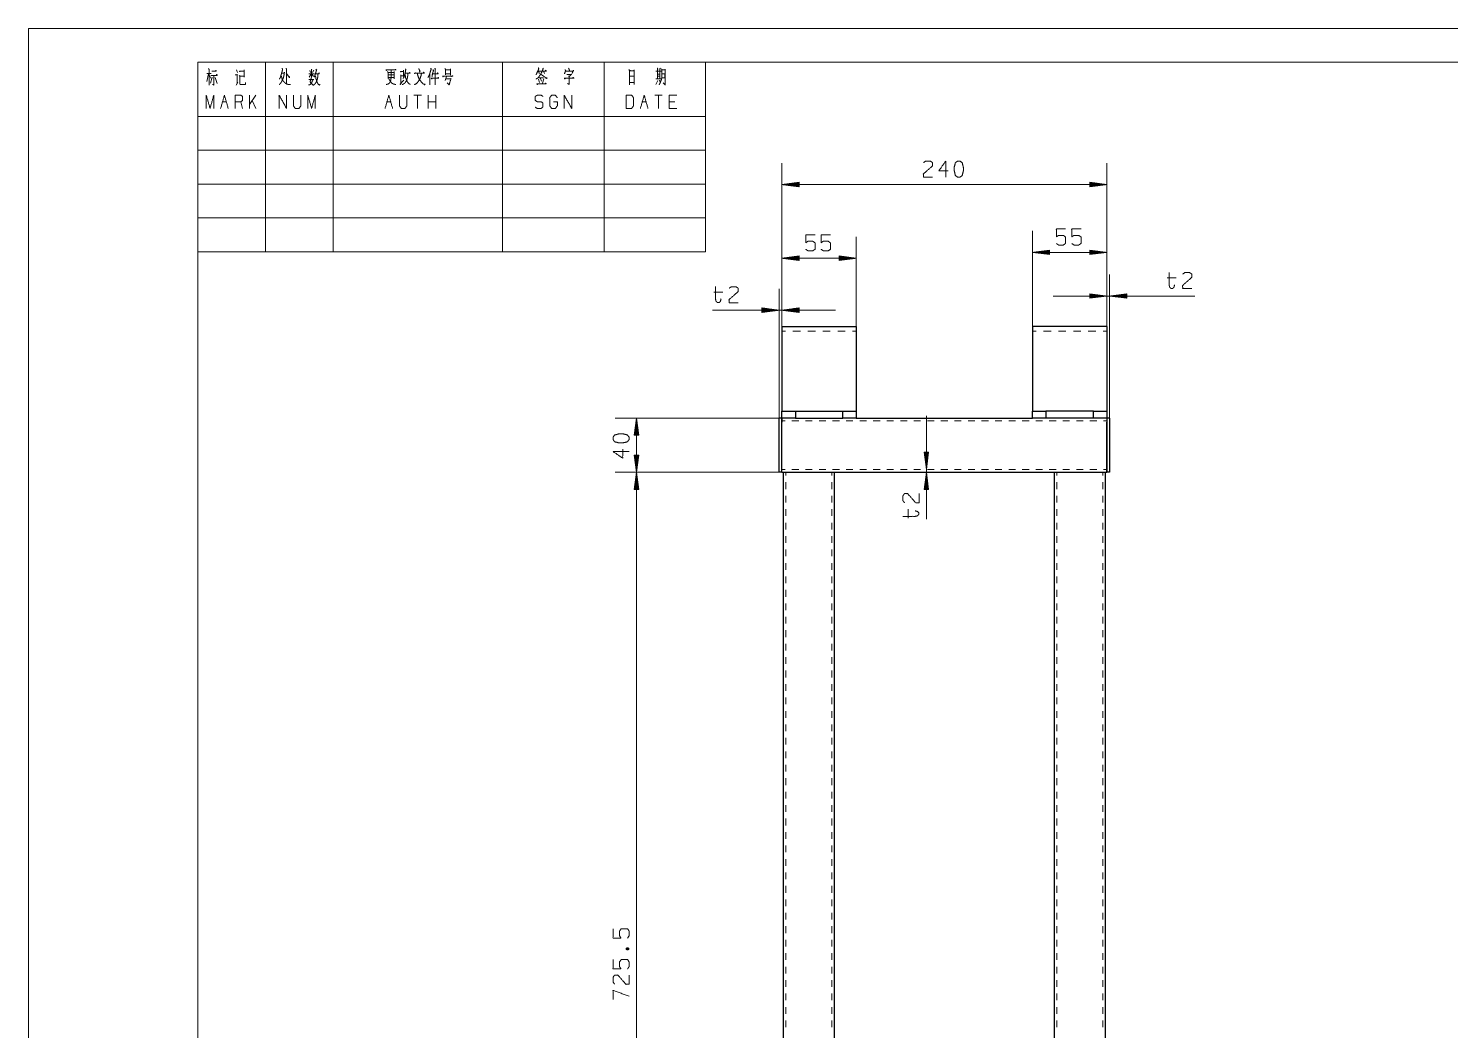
# Model space of a CAD drawing. Header units: millimetres. Extents: x 0 to 420, y 0 to 297.
# Drawn here: x 0 to 210, y 148.9 to 297 of the extents above; entities that cross this region are included whole.
import ezdxf

# ---------------------------------------------------------------- set-up
doc = ezdxf.new("R2010")
doc.units = ezdxf.units.MM
doc.layers.add('101', color=7, linetype='Continuous', true_color=0xffffff)

msp = doc.modelspace()

# ---------------------------------------------------------------- linework, layer by layer
at = {"layer": '101', "color": 133, "linetype": 'Continuous', "lineweight": 18}
for p, q in [((420, 297), (0, 297)), ((0, 297), (0, 0)), ((25, 292), (100, 292)), ((25, 292), (25, 5)), ((25, 292), (100, 292)), ((25, 292), (100, 292)), ((415, 292), (25, 292)), ((25, 292), (25, 264)), ((35, 292), (35, 264)), ((45, 292), (45, 264)), ((70, 292), (70, 264)), ((85, 292), (85, 264)), ((100, 292), (100, 264)), ((25, 284), (100, 284)), ((25, 279), (100, 279)), ((25, 274), (100, 274)), ((25, 269), (100, 269)), ((25, 264), (100, 264))]:
    msp.add_line(p, q, dxfattribs=at)
at = {"layer": '101', "color": 72, "linetype": 'Continuous', "lineweight": 18}
for p, q in [((26.57, 290.3), (26.35, 289.18)), ((26.36, 290.36), (26.98, 290.36)), ((26.69, 290.14), (26.91, 289.66)), ((30.74, 290.88), (30.87, 290.49)), ((31.13, 290.07), (31.22, 289.97)), ((37.42, 290.41), (37.77, 290.41)), ((41.69, 290.2), (41.43, 289.78)), ((41.53, 290.78), (41.66, 290.49)), ((41.88, 290.18), (42.11, 289.91)), ((42.14, 290.82), (41.95, 290.49)), ((53.11, 290.49), (53.99, 290.49)), ((53.11, 290.14), (53.98, 290.14)), ((54.01, 290.63), (54.01, 289.56)), ((55, 290.16), (55, 288.89)), ((55.02, 290.01), (55.35, 290.01)), ((55.4, 290.82), (55.37, 289.89)), ((59.27, 290.28), (59.27, 288.65)), ((61.56, 290.86), (62.32, 290.86)), ((61.56, 290.28), (62.32, 290.28)), ((61.73, 289.91), (61.56, 289.33)), ((62.33, 291.05), (62.33, 290.09)), ((76.04, 290.67), (76.21, 290.34)), ((92.86, 289.95), (93.25, 289.95)), ((93.22, 291.13), (93.33, 290.98)), ((27.11, 289.78), (26.88, 288.91)), ((27.56, 289.76), (27.87, 288.87)), ((30.65, 288.62), (30.93, 289.08)), ((41.4, 289.47), (42.16, 289.47)), ((53.1, 289.76), (53.98, 289.76)), ((61.6, 289.56), (62.33, 289.56)), ((75.31, 289.52), (75.48, 289.02)), ((75.35, 289.72), (76.07, 289.72)), ((75.6, 289.62), (75.76, 289.2)), ((76.13, 289.56), (75.92, 288.89)), ((92.92, 289.33), (92.65, 288.71)), ((93.18, 289.37), (93.28, 289.04)), ((93.75, 288.94), (94, 288.69)), ((28.66, 286.17), (29.22, 286.17)), ((31.62, 285.18), (31.34, 286.17)), ((33.59, 287.14), (32.63, 285.78)), ((32.63, 285.18), (32.63, 287.14)), ((33.59, 285.18), (33.04, 286.36)), ((52.94, 286.17), (53.49, 286.17)), ((58.02, 287.14), (56.9, 287.14)), ((57.46, 287.14), (57.46, 285.18)), ((59.02, 285.18), (59.02, 287.14)), ((60.14, 286.17), (59.02, 286.17)), ((60.14, 285.18), (60.14, 287.14)), ((90.65, 286.17), (91.2, 286.17)), ((93.6, 287.14), (92.49, 287.14)), ((93.05, 287.14), (93.05, 285.18)), ((95.45, 286.17), (94.61, 286.17)), ((168.17, 260.13), (169.5, 260.13)), ((101.19, 258.04), (102.52, 258.04)), ((129.93, 224.65), (129.93, 225.98)), ((88.25, 160.95), (88.68, 161.1))]:
    msp.add_line(p, q, dxfattribs=at)
at = {"layer": '101', "color": 22, "linetype": 'Continuous', "lineweight": 18}
for p, q in [((111.25, 232.04), (111.25, 277.11)), ((159.25, 231.44), (159.25, 277.11)), ((113.79, 274.27), (111.25, 273.93)), ((111.25, 273.93), (113.79, 273.6)), ((111.25, 273.93), (159.25, 273.93)), ((113.79, 273.96), (111.44, 273.96)), ((113.79, 273.91), (111.44, 273.91)), ((113.79, 274.01), (111.83, 274.01)), ((113.79, 273.85), (111.83, 273.85)), ((113.79, 274.06), (112.21, 274.06)), ((113.79, 273.8), (112.21, 273.8)), ((113.79, 274.11), (112.6, 274.11)), ((113.79, 273.75), (112.6, 273.75)), ((113.79, 274.16), (112.98, 274.16)), ((113.79, 273.7), (112.98, 273.7)), ((113.79, 274.21), (113.37, 274.21)), ((113.79, 273.65), (113.37, 273.65)), ((113.79, 274.26), (113.76, 274.26)), ((113.79, 274.26), (113.76, 274.26)), ((113.79, 273.6), (113.76, 273.6)), ((113.79, 273.6), (113.76, 273.6)), ((113.79, 273.6), (113.79, 274.27)), ((156.71, 274.27), (156.71, 273.6)), ((159.25, 273.93), (156.71, 274.27)), ((156.71, 274.26), (156.74, 274.26)), ((156.71, 274.26), (156.74, 274.26)), ((156.71, 274.21), (157.12, 274.21)), ((156.71, 274.16), (157.51, 274.16)), ((156.71, 274.11), (157.9, 274.11)), ((156.71, 274.06), (158.28, 274.06)), ((156.71, 274.01), (158.67, 274.01)), ((156.71, 273.96), (159.05, 273.96)), ((156.71, 273.6), (159.25, 273.93)), ((156.71, 273.91), (159.05, 273.91)), ((156.71, 273.85), (158.67, 273.85)), ((156.71, 273.8), (158.28, 273.8)), ((156.71, 273.75), (157.9, 273.75)), ((156.71, 273.7), (157.51, 273.7)), ((156.71, 273.65), (157.12, 273.65)), ((156.71, 273.6), (156.74, 273.6)), ((156.71, 273.6), (156.74, 273.6)), ((148.25, 252.97), (148.25, 267.09)), ((159.25, 252.97), (159.25, 267.09)), ((111.25, 252.97), (111.25, 266.23)), ((122.25, 252.97), (122.25, 266.23)), ((113.79, 263.39), (111.25, 263.05)), ((111.25, 263.05), (122.25, 263.05)), ((111.25, 263.05), (113.79, 262.72)), ((113.79, 263.08), (111.44, 263.08)), ((113.79, 263.03), (111.44, 263.03)), ((113.79, 263.13), (111.83, 263.13)), ((113.79, 262.98), (111.83, 262.98)), ((113.79, 263.18), (112.21, 263.18)), ((113.79, 262.92), (112.21, 262.92)), ((113.79, 263.23), (112.6, 263.23)), ((113.79, 262.87), (112.6, 262.87)), ((113.79, 263.28), (112.98, 263.28)), ((113.79, 262.82), (112.98, 262.82)), ((113.79, 263.33), (113.37, 263.33)), ((113.79, 262.77), (113.37, 262.77)), ((113.79, 263.38), (113.76, 263.38)), ((113.79, 263.38), (113.76, 263.38)), ((113.79, 262.72), (113.76, 262.72)), ((113.79, 262.72), (113.76, 262.72)), ((113.79, 262.72), (113.79, 263.39)), ((119.71, 263.39), (119.71, 262.72)), ((122.25, 263.05), (119.71, 263.39)), ((119.71, 263.38), (119.74, 263.38)), ((119.71, 263.38), (119.74, 263.38)), ((119.71, 263.33), (120.12, 263.33)), ((119.71, 263.28), (120.51, 263.28)), ((119.71, 263.23), (120.9, 263.23)), ((119.71, 263.18), (121.28, 263.18)), ((119.71, 263.13), (121.67, 263.13)), ((119.71, 263.08), (122.05, 263.08)), ((119.71, 262.72), (122.25, 263.05)), ((119.71, 263.03), (122.05, 263.03)), ((119.71, 262.98), (121.67, 262.98)), ((119.71, 262.92), (121.28, 262.92)), ((119.71, 262.87), (120.9, 262.87)), ((119.71, 262.82), (120.51, 262.82)), ((119.71, 262.77), (120.12, 262.77)), ((119.71, 262.72), (119.74, 262.72)), ((119.71, 262.72), (119.74, 262.72)), ((150.79, 264.25), (148.25, 263.91)), ((159.25, 263.91), (148.25, 263.91)), ((148.25, 263.91), (150.79, 263.58)), ((150.79, 263.94), (148.44, 263.94)), ((150.79, 263.89), (148.44, 263.89)), ((150.79, 263.99), (148.83, 263.99)), ((150.79, 263.84), (148.83, 263.84)), ((150.79, 264.04), (149.21, 264.04)), ((150.79, 263.78), (149.21, 263.78)), ((150.79, 264.09), (149.6, 264.09)), ((150.79, 263.73), (149.6, 263.73)), ((150.79, 264.14), (149.98, 264.14)), ((150.79, 263.68), (149.98, 263.68)), ((150.79, 264.19), (150.37, 264.19)), ((150.79, 263.63), (150.37, 263.63)), ((150.79, 264.24), (150.76, 264.24)), ((150.79, 264.24), (150.76, 264.24)), ((150.79, 263.58), (150.76, 263.58)), ((150.79, 263.58), (150.76, 263.58)), ((150.79, 263.58), (150.79, 264.25)), ((159.25, 263.91), (156.71, 264.25)), ((156.71, 264.25), (156.71, 263.58)), ((156.71, 264.24), (156.74, 264.24)), ((156.71, 264.24), (156.74, 264.24)), ((156.71, 264.19), (157.12, 264.19)), ((156.71, 264.14), (157.51, 264.14)), ((156.71, 264.09), (157.9, 264.09)), ((156.71, 264.04), (158.28, 264.04)), ((156.71, 263.99), (158.67, 263.99)), ((156.71, 263.94), (159.05, 263.94)), ((156.71, 263.58), (159.25, 263.91)), ((156.71, 263.89), (159.05, 263.89)), ((156.71, 263.84), (158.67, 263.84)), ((156.71, 263.78), (158.28, 263.78)), ((156.71, 263.73), (157.9, 263.73)), ((156.71, 263.68), (157.51, 263.68)), ((156.71, 263.63), (157.12, 263.63)), ((156.71, 263.58), (156.74, 263.58)), ((156.71, 263.58), (156.74, 263.58)), ((159.25, 239.44), (159.25, 260.64)), ((159.65, 239.44), (159.65, 260.64)), ((110.85, 239.44), (110.85, 258.55)), ((111.25, 249.02), (111.25, 258.55)), ((151.31, 257.47), (172.23, 257.47)), ((159.25, 257.47), (156.71, 257.8)), ((156.71, 257.8), (156.74, 257.8)), ((156.71, 257.8), (156.71, 257.13)), ((156.71, 257.8), (156.74, 257.8)), ((156.71, 257.75), (157.12, 257.75)), ((156.71, 257.69), (157.51, 257.69)), ((156.71, 257.64), (157.9, 257.64)), ((156.71, 257.59), (158.28, 257.59)), ((156.71, 257.54), (158.67, 257.54)), ((156.71, 257.49), (159.05, 257.49)), ((156.71, 257.13), (159.25, 257.47)), ((156.71, 257.44), (159.05, 257.44)), ((156.71, 257.39), (158.67, 257.39)), ((156.71, 257.34), (158.28, 257.34)), ((156.71, 257.29), (157.9, 257.29)), ((156.71, 257.24), (157.51, 257.24)), ((156.71, 257.19), (157.12, 257.19)), ((156.71, 257.14), (156.74, 257.14)), ((156.71, 257.14), (156.74, 257.14)), ((162.19, 257.8), (159.65, 257.47)), ((159.65, 257.47), (162.19, 257.13)), ((162.19, 257.49), (159.84, 257.49)), ((162.19, 257.44), (159.84, 257.44)), ((162.19, 257.54), (160.23, 257.54)), ((162.19, 257.39), (160.23, 257.39)), ((162.19, 257.59), (160.61, 257.59)), ((162.19, 257.34), (160.61, 257.34)), ((162.19, 257.64), (161, 257.64)), ((162.19, 257.29), (161, 257.29)), ((162.19, 257.69), (161.38, 257.69)), ((162.19, 257.24), (161.38, 257.24)), ((162.19, 257.75), (161.77, 257.75)), ((162.19, 257.19), (161.77, 257.19)), ((162.19, 257.8), (162.16, 257.8)), ((162.19, 257.8), (162.16, 257.8)), ((162.19, 257.14), (162.16, 257.14)), ((162.19, 257.14), (162.16, 257.14)), ((162.19, 257.13), (162.19, 257.8)), ((119.18, 255.37), (101.02, 255.37)), ((108.31, 255.71), (108.31, 255.04)), ((110.85, 255.37), (108.31, 255.71)), ((108.31, 255.7), (108.34, 255.7)), ((108.31, 255.7), (108.34, 255.7)), ((108.31, 255.65), (108.72, 255.65)), ((108.31, 255.6), (109.11, 255.6)), ((108.31, 255.55), (109.5, 255.55)), ((108.31, 255.5), (109.88, 255.5)), ((108.31, 255.45), (110.27, 255.45)), ((108.31, 255.4), (110.65, 255.4)), ((108.31, 255.04), (110.85, 255.37)), ((108.31, 255.35), (110.65, 255.35)), ((108.31, 255.3), (110.27, 255.3)), ((108.31, 255.25), (109.88, 255.25)), ((108.31, 255.19), (109.5, 255.19)), ((108.31, 255.14), (109.11, 255.14)), ((108.31, 255.09), (108.72, 255.09)), ((108.31, 255.04), (108.34, 255.04)), ((108.31, 255.04), (108.34, 255.04)), ((113.79, 255.71), (111.25, 255.37)), ((111.25, 255.37), (113.79, 255.04)), ((113.79, 255.4), (111.44, 255.4)), ((113.79, 255.35), (111.44, 255.35)), ((113.79, 255.45), (111.83, 255.45)), ((113.79, 255.3), (111.83, 255.3)), ((113.79, 255.5), (112.21, 255.5)), ((113.79, 255.25), (112.21, 255.25)), ((113.79, 255.55), (112.6, 255.55)), ((113.79, 255.19), (112.6, 255.19)), ((113.79, 255.6), (112.98, 255.6)), ((113.79, 255.14), (112.98, 255.14)), ((113.79, 255.65), (113.37, 255.65)), ((113.79, 255.09), (113.37, 255.09)), ((113.79, 255.7), (113.76, 255.7)), ((113.79, 255.7), (113.76, 255.7)), ((113.79, 255.04), (113.76, 255.04)), ((113.79, 255.04), (113.76, 255.04)), ((113.79, 255.04), (113.79, 255.71)), ((110.85, 239.44), (86.62, 239.44)), ((89.79, 239.44), (89.46, 236.9)), ((89.79, 231.44), (89.79, 239.44)), ((90.13, 236.9), (89.79, 239.44)), ((132.6, 224.48), (132.6, 239.78)), ((89.51, 236.9), (89.51, 237.32)), ((89.56, 236.9), (89.56, 237.7)), ((89.62, 236.9), (89.62, 238.09)), ((89.67, 236.9), (89.67, 238.47)), ((89.72, 236.9), (89.72, 238.86)), ((89.77, 236.9), (89.77, 239.25)), ((89.82, 236.9), (89.82, 239.25)), ((89.87, 236.9), (89.87, 238.86)), ((89.92, 236.9), (89.92, 238.47)), ((89.97, 236.9), (89.97, 238.09)), ((90.02, 236.9), (90.02, 237.7)), ((90.07, 236.9), (90.07, 237.32)), ((89.46, 236.9), (89.46, 236.93)), ((89.46, 236.9), (89.46, 236.93)), ((89.46, 236.9), (90.13, 236.9)), ((90.12, 236.9), (90.12, 236.93)), ((90.12, 236.9), (90.12, 236.93)), ((89.46, 233.98), (89.79, 231.44)), ((90.13, 233.98), (89.46, 233.98)), ((89.46, 233.98), (89.46, 233.95)), ((89.46, 233.98), (89.46, 233.95)), ((89.51, 233.98), (89.51, 233.56)), ((89.56, 233.98), (89.56, 233.17)), ((89.62, 233.98), (89.62, 232.79)), ((89.67, 233.98), (89.67, 232.4)), ((89.72, 233.98), (89.72, 232.02)), ((89.77, 233.98), (89.77, 231.63)), ((89.79, 231.44), (90.13, 233.98)), ((89.82, 233.98), (89.82, 231.63)), ((89.87, 233.98), (89.87, 232.02)), ((89.92, 233.98), (89.92, 232.4)), ((89.97, 233.98), (89.97, 232.79)), ((90.02, 233.98), (90.02, 233.17)), ((90.07, 233.98), (90.07, 233.56)), ((90.12, 233.98), (90.12, 233.95)), ((90.12, 233.98), (90.12, 233.95)), ((132.27, 234.38), (132.27, 234.35)), ((132.27, 234.38), (132.6, 231.84)), ((132.93, 234.38), (132.27, 234.38)), ((132.27, 234.38), (132.27, 234.35)), ((132.32, 234.38), (132.32, 233.96)), ((132.37, 234.38), (132.37, 233.57)), ((132.42, 234.38), (132.42, 233.19)), ((132.47, 234.38), (132.47, 232.8)), ((132.52, 234.38), (132.52, 232.42)), ((132.57, 234.38), (132.57, 232.03)), ((132.6, 231.84), (132.93, 234.38)), ((132.62, 234.38), (132.62, 232.03)), ((132.68, 234.38), (132.68, 232.42)), ((132.73, 234.38), (132.73, 232.8)), ((132.78, 234.38), (132.78, 233.19)), ((132.83, 234.38), (132.83, 233.57)), ((132.88, 234.38), (132.88, 233.96)), ((132.93, 234.38), (132.93, 234.35)), ((132.93, 234.38), (132.93, 234.35)), ((111.85, 231.44), (86.62, 231.44)), ((110.85, 231.44), (86.62, 231.44)), ((89.79, 231.44), (89.46, 228.9)), ((89.77, 228.9), (89.77, 231.25)), ((90.13, 228.9), (89.79, 231.44)), ((89.79, 86.34), (89.79, 231.44)), ((89.82, 228.9), (89.82, 231.25)), ((132.6, 231.44), (132.27, 228.9)), ((132.57, 228.9), (132.57, 231.25)), ((132.93, 228.9), (132.6, 231.44)), ((132.62, 228.9), (132.62, 231.25)), ((89.46, 228.9), (89.46, 228.93)), ((89.46, 228.9), (89.46, 228.93)), ((89.51, 228.9), (89.51, 229.32)), ((89.56, 228.9), (89.56, 229.7)), ((89.62, 228.9), (89.62, 230.09)), ((89.67, 228.9), (89.67, 230.47)), ((89.72, 228.9), (89.72, 230.86)), ((89.87, 228.9), (89.87, 230.86)), ((89.92, 228.9), (89.92, 230.47)), ((89.97, 228.9), (89.97, 230.09)), ((90.02, 228.9), (90.02, 229.7)), ((90.07, 228.9), (90.07, 229.32)), ((90.12, 228.9), (90.12, 228.93)), ((90.12, 228.9), (90.12, 228.93)), ((132.27, 228.9), (132.27, 228.93)), ((132.27, 228.9), (132.27, 228.93)), ((132.32, 228.9), (132.32, 229.32)), ((132.37, 228.9), (132.37, 229.7)), ((132.42, 228.9), (132.42, 230.09)), ((132.47, 228.9), (132.47, 230.47)), ((132.52, 228.9), (132.52, 230.86)), ((132.68, 228.9), (132.68, 230.86)), ((132.73, 228.9), (132.73, 230.47)), ((132.78, 228.9), (132.78, 230.09)), ((132.83, 228.9), (132.83, 229.7)), ((132.88, 228.9), (132.88, 229.32)), ((132.93, 228.9), (132.93, 228.93)), ((132.93, 228.9), (132.93, 228.93)), ((89.46, 228.9), (90.13, 228.9)), ((132.27, 228.9), (132.93, 228.9))]:
    msp.add_line(p, q, dxfattribs=at)
at = {"layer": '101', "color": 92, "linetype": 'Continuous', "lineweight": 25}
for p, q in [((111.25, 252.97), (122.25, 252.97)), ((111.25, 252.97), (111.25, 250.44)), ((122.25, 252.97), (122.25, 250.44)), ((159.25, 252.97), (148.25, 252.97)), ((148.25, 252.97), (148.25, 250.44)), ((159.25, 252.97), (159.25, 250.44)), ((111.25, 249.02), (111.25, 241.44)), ((122.25, 249.02), (122.25, 241.44)), ((148.25, 249.02), (148.25, 241.44)), ((159.25, 249.02), (159.25, 241.44)), ((111.25, 240.44), (113.25, 240.44)), ((111.25, 239.44), (111.25, 240.44)), ((113.25, 239.44), (111.25, 239.44)), ((113.25, 240.44), (113.25, 239.44)), ((113.25, 240.44), (120.25, 240.44)), ((113.25, 239.44), (120.25, 239.44)), ((120.25, 240.44), (122.25, 240.44)), ((120.25, 239.44), (120.25, 240.44)), ((122.25, 239.44), (120.25, 239.44)), ((122.25, 240.44), (122.25, 239.44)), ((122.25, 239.44), (148.25, 239.44)), ((148.25, 239.44), (148.25, 240.44)), ((148.25, 240.44), (150.25, 240.44)), ((150.25, 239.44), (148.25, 239.44)), ((157.25, 240.44), (150.25, 240.44)), ((150.25, 240.44), (150.25, 239.44)), ((157.25, 239.44), (150.25, 239.44)), ((157.25, 240.44), (159.25, 240.44)), ((157.25, 239.44), (157.25, 240.44)), ((159.25, 239.44), (157.25, 239.44)), ((159.25, 240.44), (159.25, 239.44)), ((111.25, 232.04), (111.25, 238.84)), ((159.25, 232.04), (159.25, 238.84)), ((111.25, 231.44), (113.55, 231.44)), ((111.45, 231.44), (111.45, 86.34)), ((116.94, 231.44), (153.55, 231.44)), ((119.05, 86.34), (119.05, 231.44)), ((151.45, 231.44), (151.45, 86.34)), ((156.94, 231.44), (159.25, 231.44)), ((159.05, 86.34), (159.05, 231.44))]:
    msp.add_line(p, q, dxfattribs=at)
at = {"layer": '101', "color": 53, "linetype": 'Continuous', "lineweight": 18}
for p, q in [((111.25, 252.27), (111.8, 252.27)), ((112.9, 252.27), (114, 252.27)), ((115.1, 252.27), (116.2, 252.27)), ((117.3, 252.27), (118.4, 252.27)), ((119.5, 252.27), (120.6, 252.27)), ((121.7, 252.27), (122.25, 252.27)), ((148.8, 252.27), (148.25, 252.27)), ((151, 252.27), (149.9, 252.27)), ((153.2, 252.27), (152.1, 252.27)), ((155.4, 252.27), (154.3, 252.27)), ((157.6, 252.27), (156.5, 252.27)), ((159.25, 252.27), (158.7, 252.27)), ((111.25, 239.04), (111.75, 239.04)), ((112.75, 239.04), (113.75, 239.04)), ((114.75, 239.04), (115.75, 239.04)), ((116.75, 239.04), (117.75, 239.04)), ((118.75, 239.04), (119.75, 239.04)), ((120.75, 239.04), (121.75, 239.04)), ((122.75, 239.04), (123.75, 239.04)), ((124.75, 239.04), (125.75, 239.04)), ((126.75, 239.04), (127.75, 239.04)), ((128.75, 239.04), (129.75, 239.04)), ((130.75, 239.04), (131.75, 239.04)), ((132.75, 239.04), (133.75, 239.04)), ((134.75, 239.04), (135.75, 239.04)), ((136.75, 239.04), (137.75, 239.04)), ((138.75, 239.04), (139.75, 239.04)), ((140.75, 239.04), (141.75, 239.04)), ((142.75, 239.04), (143.75, 239.04)), ((144.75, 239.04), (145.75, 239.04)), ((146.75, 239.04), (147.75, 239.04)), ((148.75, 239.04), (149.75, 239.04)), ((150.75, 239.04), (151.75, 239.04)), ((152.75, 239.04), (153.75, 239.04)), ((154.75, 239.04), (155.75, 239.04)), ((156.75, 239.04), (157.75, 239.04)), ((158.75, 239.04), (159.25, 239.04)), ((111.25, 231.84), (111.75, 231.84)), ((111.85, 231.44), (111.85, 230.94)), ((112.75, 231.84), (113.75, 231.84)), ((114.75, 231.84), (115.75, 231.84)), ((116.75, 231.84), (117.75, 231.84)), ((118.65, 230.94), (118.65, 231.44)), ((118.75, 231.84), (119.75, 231.84)), ((120.75, 231.84), (121.75, 231.84)), ((122.75, 231.84), (123.75, 231.84)), ((124.75, 231.84), (125.75, 231.84)), ((126.75, 231.84), (127.75, 231.84)), ((128.75, 231.84), (129.75, 231.84)), ((130.75, 231.84), (131.75, 231.84)), ((132.75, 231.84), (133.75, 231.84)), ((134.75, 231.84), (135.75, 231.84)), ((136.75, 231.84), (137.75, 231.84)), ((138.75, 231.84), (139.75, 231.84)), ((140.75, 231.84), (141.75, 231.84)), ((142.75, 231.84), (143.75, 231.84)), ((144.75, 231.84), (145.75, 231.84)), ((146.75, 231.84), (147.75, 231.84)), ((148.75, 231.84), (149.75, 231.84)), ((150.75, 231.84), (151.75, 231.84)), ((151.85, 231.44), (151.85, 230.94)), ((152.75, 231.84), (153.75, 231.84)), ((154.75, 231.84), (155.75, 231.84)), ((156.75, 231.84), (157.75, 231.84)), ((158.65, 230.94), (158.65, 231.44)), ((158.75, 231.84), (159.25, 231.84)), ((111.85, 229.95), (111.85, 228.95)), ((118.65, 228.95), (118.65, 229.95)), ((151.85, 229.95), (151.85, 228.95)), ((158.65, 228.95), (158.65, 229.95)), ((111.85, 227.96), (111.85, 226.97)), ((118.65, 226.97), (118.65, 227.96)), ((151.85, 227.96), (151.85, 226.97)), ((158.65, 226.97), (158.65, 227.96)), ((111.85, 225.97), (111.85, 224.98)), ((118.65, 224.98), (118.65, 225.97)), ((151.85, 225.97), (151.85, 224.98)), ((158.65, 224.98), (158.65, 225.97)), ((111.85, 223.98), (111.85, 222.99)), ((118.65, 222.99), (118.65, 223.98)), ((151.85, 223.98), (151.85, 222.99)), ((158.65, 222.99), (158.65, 223.98)), ((111.85, 222), (111.85, 221)), ((118.65, 221), (118.65, 222)), ((151.85, 222), (151.85, 221)), ((158.65, 221), (158.65, 222)), ((111.85, 220.01), (111.85, 219.02)), ((118.65, 219.02), (118.65, 220.01)), ((151.85, 220.01), (151.85, 219.02)), ((158.65, 219.02), (158.65, 220.01)), ((111.85, 218.02), (111.85, 217.03)), ((118.65, 217.03), (118.65, 218.02)), ((151.85, 218.02), (151.85, 217.03)), ((158.65, 217.03), (158.65, 218.02)), ((111.85, 216.03), (111.85, 215.04)), ((118.65, 215.04), (118.65, 216.03)), ((151.85, 216.03), (151.85, 215.04)), ((158.65, 215.04), (158.65, 216.03)), ((111.85, 214.05), (111.85, 213.05)), ((118.65, 213.05), (118.65, 214.05)), ((151.85, 214.05), (151.85, 213.05)), ((158.65, 213.05), (158.65, 214.05)), ((111.85, 212.06), (111.85, 211.06)), ((111.85, 210.07), (111.85, 209.08)), ((118.65, 211.06), (118.65, 212.06)), ((118.65, 209.08), (118.65, 210.07)), ((151.85, 212.06), (151.85, 211.06)), ((151.85, 210.07), (151.85, 209.08)), ((158.65, 211.06), (158.65, 212.06)), ((158.65, 209.08), (158.65, 210.07)), ((111.85, 208.08), (111.85, 207.09)), ((118.65, 207.09), (118.65, 208.08)), ((151.85, 208.08), (151.85, 207.09)), ((158.65, 207.09), (158.65, 208.08)), ((111.85, 206.1), (111.85, 205.1)), ((118.65, 205.1), (118.65, 206.1)), ((151.85, 206.1), (151.85, 205.1)), ((158.65, 205.1), (158.65, 206.1)), ((111.85, 204.11), (111.85, 203.11)), ((118.65, 203.11), (118.65, 204.11)), ((151.85, 204.11), (151.85, 203.11)), ((158.65, 203.11), (158.65, 204.11)), ((111.85, 202.12), (111.85, 201.13)), ((118.65, 201.13), (118.65, 202.12)), ((151.85, 202.12), (151.85, 201.13)), ((158.65, 201.13), (158.65, 202.12)), ((111.85, 200.13), (111.85, 199.14)), ((118.65, 199.14), (118.65, 200.13)), ((151.85, 200.13), (151.85, 199.14)), ((158.65, 199.14), (158.65, 200.13)), ((111.85, 198.14), (111.85, 197.15)), ((118.65, 197.15), (118.65, 198.14)), ((151.85, 198.14), (151.85, 197.15)), ((158.65, 197.15), (158.65, 198.14)), ((111.85, 196.16), (111.85, 195.16)), ((118.65, 195.16), (118.65, 196.16)), ((151.85, 196.16), (151.85, 195.16)), ((158.65, 195.16), (158.65, 196.16)), ((111.85, 194.17), (111.85, 193.18)), ((118.65, 193.18), (118.65, 194.17)), ((151.85, 194.17), (151.85, 193.18)), ((158.65, 193.18), (158.65, 194.17)), ((111.85, 192.18), (111.85, 191.19)), ((118.65, 191.19), (118.65, 192.18)), ((151.85, 192.18), (151.85, 191.19)), ((158.65, 191.19), (158.65, 192.18)), ((111.85, 190.19), (111.85, 189.2)), ((118.65, 189.2), (118.65, 190.19)), ((151.85, 190.19), (151.85, 189.2)), ((158.65, 189.2), (158.65, 190.19)), ((111.85, 188.21), (111.85, 187.21)), ((118.65, 187.21), (118.65, 188.21)), ((151.85, 188.21), (151.85, 187.21)), ((158.65, 187.21), (158.65, 188.21)), ((111.85, 186.22), (111.85, 185.22)), ((118.65, 185.22), (118.65, 186.22)), ((151.85, 186.22), (151.85, 185.22)), ((158.65, 185.22), (158.65, 186.22)), ((111.85, 184.23), (111.85, 183.24)), ((118.65, 183.24), (118.65, 184.23)), ((151.85, 184.23), (151.85, 183.24)), ((158.65, 183.24), (158.65, 184.23)), ((111.85, 182.24), (111.85, 181.25)), ((118.65, 181.25), (118.65, 182.24)), ((151.85, 182.24), (151.85, 181.25)), ((158.65, 181.25), (158.65, 182.24)), ((111.85, 180.26), (111.85, 179.26)), ((118.65, 179.26), (118.65, 180.26)), ((151.85, 180.26), (151.85, 179.26)), ((158.65, 179.26), (158.65, 180.26)), ((111.85, 178.27), (111.85, 177.27)), ((118.65, 177.27), (118.65, 178.27)), ((151.85, 178.27), (151.85, 177.27)), ((158.65, 177.27), (158.65, 178.27)), ((111.85, 176.28), (111.85, 175.29)), ((118.65, 175.29), (118.65, 176.28)), ((151.85, 176.28), (151.85, 175.29)), ((158.65, 175.29), (158.65, 176.28)), ((111.85, 174.29), (111.85, 173.3)), ((111.85, 172.3), (111.85, 171.31)), ((118.65, 173.3), (118.65, 174.29)), ((118.65, 171.31), (118.65, 172.3)), ((151.85, 174.29), (151.85, 173.3)), ((151.85, 172.3), (151.85, 171.31)), ((158.65, 173.3), (158.65, 174.29)), ((158.65, 171.31), (158.65, 172.3)), ((111.85, 170.32), (111.85, 169.32)), ((118.65, 169.32), (118.65, 170.32)), ((151.85, 170.32), (151.85, 169.32)), ((158.65, 169.32), (158.65, 170.32)), ((111.85, 168.33), (111.85, 167.34)), ((118.65, 167.34), (118.65, 168.33)), ((151.85, 168.33), (151.85, 167.34)), ((158.65, 167.34), (158.65, 168.33)), ((111.85, 166.34), (111.85, 165.35)), ((118.65, 165.35), (118.65, 166.34)), ((151.85, 166.34), (151.85, 165.35)), ((158.65, 165.35), (158.65, 166.34)), ((111.85, 164.35), (111.85, 163.36)), ((118.65, 163.36), (118.65, 164.35)), ((151.85, 164.35), (151.85, 163.36)), ((158.65, 163.36), (158.65, 164.35)), ((111.85, 162.37), (111.85, 161.37)), ((118.65, 161.37), (118.65, 162.37)), ((151.85, 162.37), (151.85, 161.37)), ((158.65, 161.37), (158.65, 162.37)), ((111.85, 160.38), (111.85, 159.39)), ((118.65, 159.39), (118.65, 160.38)), ((151.85, 160.38), (151.85, 159.39)), ((158.65, 159.39), (158.65, 160.38)), ((111.85, 158.39), (111.85, 157.4)), ((118.65, 157.4), (118.65, 158.39)), ((151.85, 158.39), (151.85, 157.4)), ((158.65, 157.4), (158.65, 158.39)), ((111.85, 156.4), (111.85, 155.41)), ((118.65, 155.41), (118.65, 156.4)), ((151.85, 156.4), (151.85, 155.41)), ((158.65, 155.41), (158.65, 156.4)), ((111.85, 154.42), (111.85, 153.42)), ((118.65, 153.42), (118.65, 154.42)), ((151.85, 154.42), (151.85, 153.42)), ((158.65, 153.42), (158.65, 154.42)), ((111.85, 152.43), (111.85, 151.43)), ((118.65, 151.43), (118.65, 152.43)), ((151.85, 152.43), (151.85, 151.43)), ((158.65, 151.43), (158.65, 152.43)), ((111.85, 150.44), (111.85, 149.45)), ((118.65, 149.45), (118.65, 150.44)), ((151.85, 150.44), (151.85, 149.45)), ((158.65, 149.45), (158.65, 150.44))]:
    msp.add_line(p, q, dxfattribs=at)
at = {"layer": '101', "color": 72, "linetype": 'Continuous', "lineweight": 25}
for p, q in [((111.25, 239.44), (110.85, 239.44)), ((159.65, 239.44), (159.25, 239.44)), ((110.85, 232.04), (110.85, 238.84)), ((111.25, 232.04), (111.25, 238.84)), ((159.25, 238.84), (159.25, 232.04)), ((159.65, 238.84), (159.65, 232.04)), ((111.25, 231.44), (110.85, 231.44)), ((159.65, 231.44), (159.25, 231.44))]:
    msp.add_line(p, q, dxfattribs=at)
at = {"layer": '101', "color": 72, "linetype": 'Continuous', "lineweight": 18}
for points, knots in [([(26.57, 291.07), (26.67, 290.94), (26.67, 288.6)], [0, 0, 0.064393, 1, 1]), ([(26.92, 290.07), (27.87, 290.07), (27.81, 290.24), (27.74, 290.09)], [0, 0, 0.737857, 0.874089, 1, 1]), ([(27.1, 290.69), (27.73, 290.69), (27.68, 290.82), (27.64, 290.74)], [0, 0, 0.736257, 0.890366, 1, 1]), ([(27.36, 290.07), (27.36, 288.65), (27.2, 288.73)], [0, 0, 0.887515, 1, 1]), ([(30.55, 290.14), (30.8, 290.14), (30.8, 290.26), (30.8, 288.81)], [0, 0, 0.136549, 0.204721, 1, 1]), ([(31.28, 290.69), (31.21, 290.63), (31.15, 290.69), (31.88, 290.69), (31.88, 290.88), (31.88, 289.78), (31.88, 289.97), (31.22, 289.97), (31.22, 288.83), (31.24, 288.75), (31.35, 288.71), (32.04, 288.71), (32.04, 289.02)], [0, 0, 0.017819, 0.033666, 0.169515, 0.204099, 0.407776, 0.442364, 0.564628, 0.775991, 0.791603, 0.814658, 0.942357, 1, 1]), ([(37.8, 290.55), (37.71, 289.95), (37.65, 289.76), (37.62, 289.62), (37.53, 289.47), (37.46, 289.31), (37.42, 289.18), (37.31, 289.02), (37.23, 288.89), (37.04, 288.71)], [0, 0, 0.296659, 0.392137, 0.46442, 0.547267, 0.635799, 0.700206, 0.795426, 0.869797, 1, 1]), ([(37.46, 291.13), (37.53, 290.94), (37.46, 290.67), (37.43, 290.53), (37.37, 290.34), (37.31, 290.14), (37.26, 289.95), (37.21, 289.78), (37.14, 289.66), (37.05, 289.52)], [0, 0, 0.116545, 0.278927, 0.365002, 0.478708, 0.603961, 0.717668, 0.817418, 0.901357, 1, 1]), ([(37.31, 290.01), (37.37, 289.87), (37.42, 289.7), (37.45, 289.56), (37.59, 289.27), (37.67, 289.18), (37.87, 288.98), (37.99, 288.87), (38.13, 288.79), (38.34, 288.73), (38.53, 288.73), (38.68, 288.71)], [0, 0, 0.075191, 0.157626, 0.228751, 0.384956, 0.438117, 0.578248, 0.65344, 0.734339, 0.837348, 0.928887, 1, 1]), ([(38.05, 291.11), (38.1, 290.96), (38.1, 288.87)], [0, 0, 0.06955, 1, 1]), ([(38.08, 290.38), (38.56, 289.72), (38.56, 289.91)], [0, 0, 0.814818, 1, 1]), ([(41.73, 290.94), (41.86, 290.88), (41.81, 290.92), (41.81, 289.76), (41.81, 290.3), (41.4, 290.3), (42.22, 290.3)], [0, 0, 0.046318, 0.069123, 0.437816, 0.608997, 0.739331, 1, 1]), ([(42.73, 290.2), (42.73, 289.95), (42.7, 289.68), (42.63, 289.39), (42.51, 289.1), (42.38, 288.89), (42.23, 288.71), (42.03, 288.58)], [0, 0, 0.134106, 0.280228, 0.441583, 0.610314, 0.742762, 0.870657, 1, 1]), ([(42.46, 290.96), (42.6, 290.82), (42.55, 290.86), (42.22, 289.8)], [0, 0, 0.143537, 0.187773, 1, 1]), ([(42.38, 290.01), (42.42, 289.8), (42.46, 289.56), (42.55, 289.27), (42.67, 288.98), (42.8, 288.75), (42.99, 288.6), (43.04, 288.75)], [0, 0, 0.122124, 0.267694, 0.442444, 0.622807, 0.774615, 0.912625, 1, 1]), ([(42.44, 290.28), (42.93, 290.28), (42.9, 290.45), (42.85, 290.34)], [0, 0, 0.634119, 0.848445, 1, 1]), ([(52.91, 290.86), (52.88, 290.76), (52.79, 290.88), (54.27, 290.88), (54.2, 290.98), (54.14, 290.88)], [0, 0, 0.054227, 0.130909, 0.87613, 0.940043, 1, 1]), ([(53.57, 290.88), (53.57, 289.72), (53.52, 289.58), (53.51, 289.41), (53.45, 289.2), (53.38, 289.04), (53.29, 288.91), (53.16, 288.81), (53.03, 288.75), (52.82, 288.73)], [0, 0, 0.455623, 0.515134, 0.580482, 0.665033, 0.736192, 0.79598, 0.861823, 0.919058, 1, 1]), ([(53.01, 290.63), (53.1, 290.49), (53.1, 289.58)], [0, 0, 0.156848, 1, 1]), ([(55.06, 290.65), (54.99, 290.57), (54.93, 290.65), (55.37, 290.65)], [0, 0, 0.169755, 0.325542, 1, 1]), ([(56.04, 290.36), (56.03, 290.16), (56, 289.95), (55.97, 289.72), (55.91, 289.52), (55.84, 289.33), (55.75, 289.18), (55.65, 289.02), (55.54, 288.91), (55.41, 288.81), (55.21, 288.71)], [0, 0, 0.105429, 0.211651, 0.328282, 0.437572, 0.539265, 0.625346, 0.724284, 0.79827, 0.883378, 1, 1]), ([(55.67, 291.05), (55.72, 290.96), (55.63, 290.41), (55.51, 289.99), (55.47, 289.85), (55.35, 289.62)], [0, 0, 0.062603, 0.440485, 0.727862, 0.828992, 1, 1]), ([(55.62, 290.18), (55.65, 289.99), (55.69, 289.8), (55.72, 289.6), (55.81, 289.43), (55.88, 289.29), (55.95, 289.12), (56.06, 288.98), (56.2, 288.83), (56.39, 288.73)], [0, 0, 0.109654, 0.220947, 0.342501, 0.451483, 0.545868, 0.651144, 0.754315, 0.874064, 1, 1]), ([(55.67, 290.38), (56.38, 290.38), (56.29, 290.49), (56.17, 290.36)], [0, 0, 0.696293, 0.830826, 1, 1]), ([(57.14, 290.45), (57.05, 290.34), (57.01, 290.38), (58.48, 290.38), (58.38, 290.55), (58.28, 290.41)], [0, 0, 0.066333, 0.095822, 0.818123, 0.913284, 1, 1]), ([(58.04, 290.41), (57.97, 290.01), (57.83, 289.6), (57.56, 289.16), (57.33, 288.87), (56.99, 288.69)], [0, 0, 0.190069, 0.398701, 0.640199, 0.817216, 1, 1]), ([(57.42, 290.3), (57.49, 290.07), (57.66, 289.58), (57.94, 289.18), (58.25, 288.83), (58.53, 288.71), (58.59, 288.79), (58.48, 288.62)], [0, 0, 0.103286, 0.330833, 0.538837, 0.740597, 0.872112, 0.915905, 1, 1]), ([(57.64, 291.07), (57.81, 290.65), (57.83, 290.76), (57.75, 290.55)], [0, 0, 0.581176, 0.716263, 1, 1]), ([(59.43, 291.13), (59.46, 290.98), (59.26, 290.34), (59.19, 290.09), (59.1, 289.95), (59, 289.76)], [0, 0, 0.101083, 0.561706, 0.738774, 0.854629, 1, 1]), ([(59.74, 290.92), (59.84, 290.69), (59.79, 290.78), (59.58, 289.91)], [0, 0, 0.200658, 0.282145, 1, 1]), ([(59.68, 290.3), (60.5, 290.3), (60.44, 290.45), (60.37, 290.3)], [0, 0, 0.720068, 0.857376, 1, 1]), ([(60.01, 291.13), (60.12, 290.98), (60.06, 291.05), (60.06, 288.65)], [0, 0, 0.069697, 0.101625, 1, 1]), ([(61.28, 289.91), (61.23, 289.85), (61.15, 289.95), (62.68, 289.95), (62.6, 290.01), (62.49, 289.91)], [0, 0, 0.038001, 0.105809, 0.873511, 0.927246, 1, 1]), ([(61.5, 291.07), (61.57, 290.98), (61.57, 290.14)], [0, 0, 0.115189, 1, 1]), ([(75.94, 291.15), (76.05, 291.03), (76.01, 291.05), (75.72, 290.38), (75.58, 290.14), (75.44, 289.95), (75.28, 289.72), (74.96, 289.52)], [0, 0, 0.080396, 0.103261, 0.444362, 0.576789, 0.688375, 0.819716, 1, 1]), ([(75.29, 291.17), (75.39, 291.03), (75.37, 291.07), (74.97, 290.16), (75.2, 290.69), (75.72, 290.69), (75.31, 290.69), (75.45, 290.34)], [0, 0, 0.057042, 0.07334, 0.392466, 0.581127, 0.745774, 0.87749, 1, 1]), ([(75.66, 290.26), (75.85, 290.09), (76.04, 289.97), (76.18, 289.87), (76.39, 289.7), (76.58, 289.68), (76.42, 289.6)], [0, 0, 0.194845, 0.370351, 0.508814, 0.712321, 0.860156, 1, 1]), ([(75.89, 290.69), (76.48, 290.69), (76.4, 290.84), (76.33, 290.74)], [0, 0, 0.669422, 0.855054, 1, 1]), ([(79.24, 290.92), (79.36, 290.69), (79.33, 290.78), (79.15, 290.28)], [0, 0, 0.294025, 0.394866, 1, 1]), ([(79.32, 290.67), (80.43, 290.67), (80.5, 290.84), (80.28, 290.36)], [0, 0, 0.611939, 0.711554, 1, 1]), ([(79.48, 290.2), (80.15, 290.2), (80.21, 290.26), (79.87, 289.89), (79.77, 289.97), (79.84, 289.89), (79.84, 288.73), (79.62, 288.87)], [0, 0, 0.230144, 0.259318, 0.430979, 0.476011, 0.513789, 0.910079, 1, 1]), ([(79.77, 291.11), (79.89, 290.82), (79.93, 290.86), (79.89, 290.76)], [0, 0, 0.644011, 0.768354, 1, 1]), ([(88.67, 290.94), (88.75, 290.78), (88.75, 288.69), (88.75, 289.02), (89.45, 289.02), (89.45, 288.71), (89.45, 290.88), (89.45, 290.76), (88.76, 290.76), (88.76, 289.95), (89.46, 289.95)], [0, 0, 0.022322, 0.280074, 0.320905, 0.407511, 0.44579, 0.713751, 0.729062, 0.813864, 0.913394, 1, 1]), ([(92.86, 291.13), (92.97, 290.98), (92.9, 291.07), (92.9, 289.56), (92.62, 289.56), (93.47, 289.56), (93.25, 289.56), (93.25, 291.07), (93.25, 290.67), (92.64, 290.67), (93.43, 290.67), (93.25, 290.67), (93.25, 290.26), (92.87, 290.26)], [0, 0, 0.025061, 0.039924, 0.243199, 0.280605, 0.39479, 0.42432, 0.627595, 0.680502, 0.763188, 0.869498, 0.893122, 0.948813, 1, 1]), ([(93.49, 291.03), (93.53, 290.88), (93.53, 289.7), (93.47, 289.43), (93.34, 289.12), (93.25, 288.87), (93.14, 288.69)], [0, 0, 0.062372, 0.548434, 0.661879, 0.800828, 0.909362, 1, 1]), ([(93.53, 290.86), (94, 290.86), (94, 290.98), (94, 288.62), (94, 290.28), (93.56, 290.28), (93.97, 290.28), (93.97, 289.7), (93.56, 289.7)], [0, 0, 0.072646, 0.091913, 0.457973, 0.714856, 0.782961, 0.846526, 0.936435, 1, 1]), ([(42.01, 289.41), (41.89, 289.16), (41.82, 288.98), (41.69, 288.79), (41.56, 288.69), (41.34, 288.65)], [0, 0, 0.251055, 0.434029, 0.64262, 0.795766, 1, 1]), ([(41.76, 289.68), (41.59, 289.1), (42.03, 288.62)], [0, 0, 0.483237, 1, 1]), ([(53.22, 289.6), (53.29, 289.43), (53.38, 289.29), (53.48, 289.16), (53.55, 289.04), (53.63, 288.94), (53.76, 288.87), (53.9, 288.79), (54.07, 288.75), (54.26, 288.71)], [0, 0, 0.124249, 0.240531, 0.35103, 0.449957, 0.536949, 0.636896, 0.752292, 0.866372, 1, 1]), ([(55.03, 288.89), (54.94, 288.71), (54.88, 288.73), (55.41, 289.37)], [0, 0, 0.187521, 0.244051, 1, 1]), ([(59.58, 289.66), (59.55, 289.52), (59.48, 289.66), (60.58, 289.66), (60.5, 289.78), (60.47, 289.68)], [0, 0, 0.08907, 0.186879, 0.848313, 0.935185, 1, 1]), ([(62.4, 289.62), (62.13, 288.65), (61.85, 288.94)], [0, 0, 0.71586, 1, 1]), ([(75.23, 288.81), (75.12, 288.71), (75.07, 288.81), (76.46, 288.81), (76.39, 288.94), (76.29, 288.79)], [0, 0, 0.078897, 0.135659, 0.837617, 0.910404, 1, 1]), ([(79.33, 289.68), (79.21, 289.52), (79.13, 289.66), (80.57, 289.66), (80.44, 289.76), (80.37, 289.68)], [0, 0, 0.096613, 0.17732, 0.867547, 0.947356, 1, 1]), ([(26.26, 285.18), (26.26, 287.14), (26.82, 285.18), (27.37, 287.14), (27.37, 285.18)], [0, 0, 0.245192, 0.5, 0.754808, 1, 1]), ([(30.51, 285.18), (30.51, 287.14), (31.34, 287.14), (31.62, 286.96), (31.62, 286.36), (31.34, 286.17), (30.51, 286.17)], [0, 0, 0.400952, 0.571035, 0.639278, 0.761676, 0.829917, 1, 1]), ([(37.01, 285.18), (37.01, 287.14), (38.12, 285.18), (38.12, 287.14)], [0, 0, 0.317574, 0.682426, 1, 1]), ([(39.13, 287.14), (39.13, 285.57), (39.39, 285.18), (39.95, 285.18), (40.24, 285.57), (40.24, 287.14)], [0, 0, 0.337152, 0.438599, 0.557781, 0.662848, 1, 1]), ([(41.25, 285.18), (41.25, 287.14), (41.81, 285.18), (42.36, 287.14), (42.36, 285.18)], [0, 0, 0.245192, 0.5, 0.754808, 1, 1]), ([(54.78, 287.14), (54.78, 285.57), (55.05, 285.18), (55.6, 285.18), (55.89, 285.57), (55.89, 287.14)], [0, 0, 0.337152, 0.438599, 0.557781, 0.662848, 1, 1]), ([(74.85, 285.36), (75.13, 285.18), (75.7, 285.18), (75.98, 285.39), (75.98, 285.97), (75.7, 286.17), (75.15, 286.17), (74.85, 286.36), (74.85, 286.96), (75.15, 287.14), (75.7, 287.14), (75.98, 286.96)], [0, 0, 0.068035, 0.184054, 0.254521, 0.372333, 0.442799, 0.555843, 0.626367, 0.748393, 0.81892, 0.931964, 1, 1]), ([(77.55, 286.17), (78.1, 286.17), (78.1, 285.57), (77.82, 285.18), (77.25, 285.18), (76.97, 285.57), (76.97, 286.75), (77.27, 287.14), (77.81, 287.14), (78.09, 286.75)], [0, 0, 0.103295, 0.214797, 0.304261, 0.410274, 0.499739, 0.718892, 0.809956, 0.910533, 1, 1]), ([(79.11, 285.18), (79.11, 287.14), (80.22, 285.18), (80.22, 287.14)], [0, 0, 0.317574, 0.682426, 1, 1]), ([(88.25, 285.18), (89.07, 285.18), (89.36, 285.57), (89.36, 286.75), (89.07, 287.14), (88.25, 287.14), (88.25, 285.18)], [0, 0, 0.142133, 0.227159, 0.431787, 0.516817, 0.65895, 1, 1]), ([(90.37, 285.18), (90.93, 287.14), (91.48, 285.18)], [0, 0, 0.5, 1, 1]), ([(95.73, 285.18), (94.61, 285.18), (94.61, 287.14), (95.73, 287.14)], [0, 0, 0.265389, 0.734611, 1, 1]), ([(132.17, 277.17), (132.49, 277.4), (133.18, 277.4), (133.51, 277.17), (133.51, 276.7), (132.15, 275.5), (132.17, 275.02), (133.51, 275.02)], [0, 0, 0.069693, 0.192977, 0.265273, 0.350228, 0.674743, 0.759753, 1, 1]), ([(135.79, 275.97), (134.44, 275.97), (135.45, 277.4), (135.45, 275.02)], [0, 0, 0.245868, 0.565294, 1, 1]), ([(137.55, 275.02), (137.89, 275.27), (138.06, 275.97), (138.06, 276.45), (137.89, 277.17), (137.55, 277.4), (137.22, 277.4), (136.88, 277.17), (136.7, 276.45), (136.72, 275.97), (136.88, 275.27), (137.22, 275.02), (137.55, 275.02)], [0, 0, 0.067524, 0.183971, 0.260584, 0.380942, 0.44614, 0.500305, 0.565504, 0.685862, 0.762528, 0.87831, 0.945836, 1, 1]), ([(151.79, 265.23), (152.12, 265), (152.81, 265), (153.15, 265.23), (153.15, 266.18), (152.81, 266.43), (152.12, 266.43), (151.79, 266.2), (151.79, 267.38), (153.15, 267.38)], [0, 0, 0.062228, 0.168344, 0.230572, 0.376816, 0.441265, 0.54738, 0.609608, 0.79049, 1, 1]), ([(154.06, 265.23), (154.4, 265), (155.09, 265), (155.43, 265.23), (155.43, 266.18), (155.09, 266.43), (154.4, 266.43), (154.06, 266.2), (154.06, 267.38), (155.43, 267.38)], [0, 0, 0.062228, 0.168344, 0.230572, 0.376816, 0.441265, 0.54738, 0.609608, 0.79049, 1, 1]), ([(114.79, 264.37), (115.12, 264.14), (115.81, 264.14), (116.15, 264.37), (116.15, 265.32), (115.81, 265.57), (115.12, 265.57), (114.79, 265.34), (114.79, 266.52), (116.15, 266.52)], [0, 0, 0.062228, 0.168344, 0.230572, 0.376816, 0.441265, 0.54738, 0.609608, 0.79049, 1, 1]), ([(117.06, 264.37), (117.4, 264.14), (118.09, 264.14), (118.43, 264.37), (118.43, 265.32), (118.09, 265.57), (117.4, 265.57), (117.06, 265.34), (117.06, 266.52), (118.43, 266.52)], [0, 0, 0.062228, 0.168344, 0.230572, 0.376816, 0.441264, 0.547381, 0.609609, 0.790489, 1, 1]), ([(169.25, 259.13), (169.16, 258.78), (168.97, 258.58), (168.72, 258.58), (168.51, 258.78), (168.44, 259.13), (168.44, 260.96)], [0, 0, 0.107403, 0.190396, 0.26402, 0.35076, 0.456999, 1, 1]), ([(170.45, 260.71), (170.77, 260.93), (171.46, 260.93), (171.79, 260.71), (171.79, 260.23), (170.43, 259.03), (170.45, 258.56), (171.79, 258.56)], [0, 0, 0.069695, 0.192979, 0.265277, 0.350229, 0.674743, 0.759753, 1, 1]), ([(102.27, 257.04), (102.18, 256.69), (101.99, 256.49), (101.74, 256.49), (101.53, 256.69), (101.46, 257.04), (101.46, 258.87)], [0, 0, 0.107405, 0.190392, 0.264019, 0.350756, 0.456995, 1, 1]), ([(103.47, 258.62), (103.79, 258.84), (104.48, 258.84), (104.81, 258.62), (104.81, 258.14), (103.45, 256.94), (103.47, 256.47), (104.81, 256.47)], [0, 0, 0.069692, 0.192977, 0.265273, 0.350228, 0.674739, 0.759753, 1, 1]), ([(88.7, 236.6), (88.45, 236.94), (87.75, 237.12), (87.28, 237.12), (86.55, 236.94), (86.33, 236.6), (86.33, 236.27), (86.55, 235.93), (87.28, 235.76), (87.75, 235.77), (88.45, 235.93), (88.7, 236.27), (88.7, 236.6)], [0, 0, 0.067524, 0.183972, 0.260584, 0.380943, 0.446139, 0.500306, 0.565503, 0.685861, 0.762527, 0.878309, 0.945834, 1, 1]), ([(87.75, 234.84), (87.75, 233.5), (86.33, 234.5), (88.7, 234.5)], [0, 0, 0.245869, 0.565294, 1, 1]), ([(129.36, 226.93), (129.13, 227.25), (129.13, 227.94), (129.36, 228.27), (129.83, 228.27), (131.03, 226.91), (131.51, 226.93), (131.51, 228.27)], [0, 0, 0.069691, 0.192976, 0.265274, 0.350227, 0.67474, 0.759752, 1, 1]), ([(130.93, 225.73), (131.28, 225.64), (131.48, 225.45), (131.48, 225.2), (131.28, 224.99), (130.93, 224.92), (129.11, 224.92)], [0, 0, 0.107403, 0.190396, 0.26402, 0.35076, 0.456999, 1, 1]), ([(88.48, 162.62), (88.7, 162.96), (88.7, 163.65), (88.48, 163.98), (87.53, 163.98), (87.28, 163.65), (87.28, 162.96), (87.5, 162.62), (86.33, 162.62), (86.33, 163.98)], [0, 0, 0.062229, 0.168344, 0.230573, 0.376817, 0.441267, 0.547382, 0.60961, 0.79049, 1, 1]), ([(88.68, 160.95), (88.68, 161.1), (88.45, 161.19), (88.25, 161.1), (88.25, 160.95), (88.45, 160.86), (88.68, 160.95), (88.25, 161.1)], [0, 0, 0.093978, 0.23678, 0.365954, 0.459932, 0.589108, 0.731913, 1, 1]), ([(88.48, 158.07), (88.7, 158.4), (88.7, 159.09), (88.48, 159.43), (87.53, 159.43), (87.28, 159.09), (87.28, 158.4), (87.5, 158.07), (86.33, 158.07), (86.33, 159.43)], [0, 0, 0.062229, 0.168345, 0.230573, 0.376817, 0.441266, 0.547383, 0.60961, 0.790489, 1, 1]), ([(86.55, 155.81), (86.33, 156.13), (86.33, 156.82), (86.55, 157.15), (87.03, 157.15), (88.23, 155.79), (88.7, 155.81), (88.7, 157.15)], [0, 0, 0.069693, 0.192977, 0.265274, 0.350226, 0.67474, 0.759752, 1, 1]), ([(88.7, 154.03), (86.33, 154.88), (86.33, 153.53)], [0, 0, 0.652471, 1, 1])]:
    msp.add_open_spline(points, degree=1, knots=knots, dxfattribs=at)
for points in [[(28.38, 285.18), (28.94, 287.14), (29.5, 285.18)], [(52.66, 285.18), (53.22, 287.14), (53.77, 285.18)]]:
    msp.add_open_spline(points, degree=1, dxfattribs=at)
at = {"layer": '101', "color": 92, "linetype": 'Continuous', "lineweight": 25}
for points in [[(111.25, 250.44), (111.25, 249.02)], [(122.25, 250.44), (122.25, 249.02)], [(148.25, 250.44), (148.25, 249.02)], [(159.25, 250.44), (159.25, 249.02)], [(111.25, 241.44), (111.25, 240.94), (111.25, 240.44)], [(111.25, 239.44), (111.25, 238.84)], [(122.25, 241.44), (122.25, 240.94), (122.25, 240.44)], [(148.25, 241.44), (148.25, 240.94), (148.25, 240.44)], [(159.25, 241.44), (159.25, 240.94), (159.25, 240.44)], [(159.25, 239.44), (159.25, 238.84)], [(111.25, 231.44), (111.25, 232.04)], [(113.55, 231.44), (115.25, 231.44)], [(115.25, 231.44), (116.94, 231.44)], [(153.55, 231.44), (155.25, 231.44)], [(155.25, 231.44), (156.94, 231.44)], [(159.25, 231.44), (159.25, 232.04)]]:
    msp.add_open_spline(points, degree=1, dxfattribs=at)
at = {"layer": '101', "color": 72, "linetype": 'Continuous', "lineweight": 25}
for points in [[(110.85, 238.84), (110.85, 239.44)], [(111.25, 238.84), (111.25, 239.44)], [(159.25, 239.44), (159.25, 238.84)], [(159.65, 239.44), (159.65, 238.84)], [(110.85, 231.44), (110.85, 232.04)], [(111.25, 231.44), (111.25, 232.04)], [(159.25, 232.04), (159.25, 231.44)], [(159.65, 232.04), (159.65, 231.44)]]:
    msp.add_open_spline(points, degree=1, dxfattribs=at)

doc.saveas('drawing.dxf')
